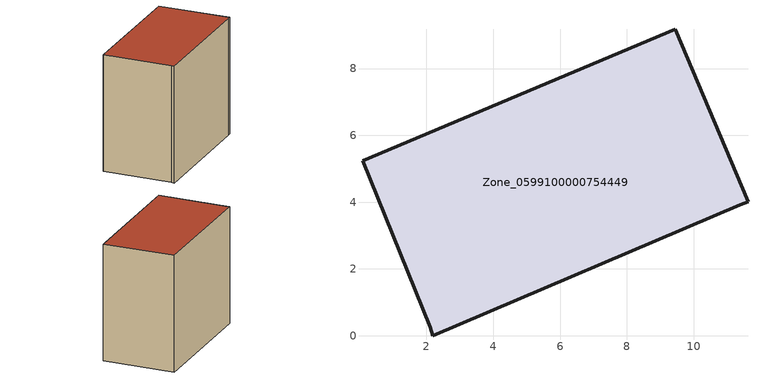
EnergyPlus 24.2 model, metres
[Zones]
Zone_0599100000754449
 floor ground (C_G): 11.62,4.01 11.39,3.92 2.19,0 2.12,0.26 0.09,5.23 9.45,9.18 z0.69
 wall outside (C_F): 0.09,5.23 2.12,0.26 2.19,0 11.39,3.92 11.62,4.01 9.45,9.18 0.09,5.23 z0.69:9.76
 roof outside (C_R): 11.39,3.92 11.62,4.01 9.45,9.18 0.09,5.23 2.12,0.26 2.19,0 z9.76
[BUILDING]
Pand.0599100000754449: North Axis=0; Terrain=City; Loads Convergence Tolerance Value=0.04; Temperature Convergence Tolerance Value=0.4; Solar Distribution=FullExterior; Maximum Number of Warmup Days=25; Minimum Number of Warmup Days=1
[Site:Location]
Rotterdam.The.Hague.AP_ZH_NLD Design_Conditions: Latitude=51.96; Longitude=4.45; Time Zone=1; Elevation=-4.5
[SITE:GROUNDTEMPERATURE:BUILDINGSURFACE]
18, 18, 18, 18, 18, 18, 18, 18, 18, 18, 18, 18
[MATERIAL] Thermal Absorptance=0.9; Solar Absorptance=0.7; Visible Absorptance=0.7
Name | Roughness | Thickness | Conductivity | Density | Specific Heat
G.TC.2006-2014 | MediumSmooth | 0.15 | 0.06 | 540 | 1210
F.TC.2006-2014 | Rough | 0.3 | 0.12 | 1920 | 840
R.TC.2006-2014 | MediumRough | 0.2 | 0.08 | 1500 | 1000
[CONSTRUCTION]
C_G: G.TC.2006-2014
C_F: F.TC.2006-2014
C_R: R.TC.2006-2014
[ZONE]
Zone_0599100000754449: Type=1; Multiplier=1; Ceiling Height=Autocalculate; Volume=Autocalculate; Floor Area=autocalculate; Part of Total Floor Area=Yes
[ZONEINFILTRATION:DESIGNFLOWRATE]
Infil_Zone_0599100000754449: Zone or ZoneList or Space or SpaceList=Zone_0599100000754449; Schedule=AlwaysOn; Design Flow Rate Calculation Method=Flow/Area; Flow Rate per Floor Area=0.0015; Constant Term Coefficient=1; Temperature Term Coefficient=0; Velocity Term Coefficient=0; Velocity Squared Term Coefficient=0
[HVACTEMPLATE:ZONE:IDEALLOADSAIRSYSTEM]
Zone_0599100000754449: Maximum Heating Supply Air Temperature=50; Minimum Cooling Supply Air Temperature=13; Maximum Heating Supply Air Humidity Ratio=0.0156; Minimum Cooling Supply Air Humidity Ratio=0.0077; Heating Limit=NoLimit; Cooling Limit=NoLimit; Dehumidification Control Type=ConstantSensibleHeatRatio; Cooling Sensible Heat Ratio=0.7; Dehumidification Setpoint=60; Humidification Control Type=None; Humidification Setpoint=30; Outdoor Air Method=None; Outdoor Air Flow Rate per Person=0.00944; Outdoor Air Flow Rate per Zone Floor Area=0; Outdoor Air Flow Rate per Zone=0; Demand Controlled Ventilation Type=None; Outdoor Air Economizer Type=NoEconomizer; Heat Recovery Type=None; Sensible Heat Recovery Effectiveness=0.7; Latent Heat Recovery Effectiveness=0.65
[ZONECONTROL:THERMOSTAT]
ThermostatControl_Zone_0599100000754449: Zone or ZoneList=Zone_0599100000754449; Control Type Schedule=DualSetpointControlType; Control 1=Thermostat_Zone_0599100000754449; Temperature Difference Between Cutout And Setpoint=0
[THERMOSTATSETPOINT:DUALSETPOINT]
Thermostat_Zone_0599100000754449: Heating Setpoint Temperature Schedule=HeatingSetpoint_Zone_0599100000754449; Cooling Setpoint Temperature Schedule=CoolingSetpoint_Zone_0599100000754449
[SCHEDULE:COMPACT]
HeatingSetpoint_Zone_0599100000754449: Through: 12/31, For: AllDays, Until: 24:00, 21
CoolingSetpoint_Zone_0599100000754449: Through: 12/31, For: AllDays, Until: 24:00, 24
DualSetpointControlType: Through: 12/31, For: AllDays, Until: 24:00, 4
AlwaysOn: Through: 12/31, For: AllDays, Until: 24:00, 1
